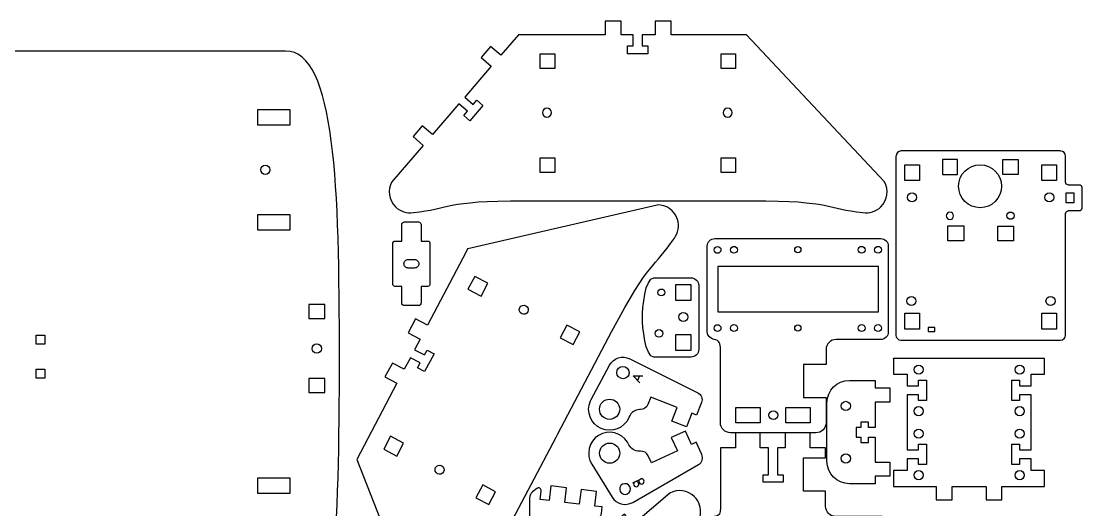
# Model space of a CAD drawing. Extents: x -242 to 725, y -105 to 391.
# Drawn here: x 294.1 to 715.1, y 196.6 to 390.5 of the extents above; entities that cross this region are included whole.
import ezdxf

# ---------------------------------------------------------------- set-up
doc = ezdxf.new("R2010")
doc.units = 0
doc.header["$MEASUREMENT"] = 0
doc.layers.add('LAYER_1', color=160, linetype='Continuous')
doc.layers.add('LAYER_X5F_1_X5F_0', color=160, linetype='Continuous')

# ---------------------------------------------------------------- blocks, each defined once
blk = doc.blocks.new('AI9-BLK24')
at = {"layer": 'LAYER_1', "color": 1}
blk.add_lwpolyline([(2.874932, -2.941423), (-2.874932, -2.941423), (-2.874932, 2.941423), (2.874932, 2.941423)], close=True, dxfattribs=at)
blk = doc.blocks.new('AI9-BLK23')
at = {"layer": 'LAYER_1', "color": 1}
blk.add_open_spline([(0, 1.8), (0.99, 1.8), (1.8, 0.99), (1.8, 0), (1.8, -0.99), (0.99, -1.8), (0, -1.8), (-0.99, -1.8), (-1.8, -0.99), (-1.8, 0), (-1.8, 0.99), (-0.99, 1.8), (0, 1.8), (0, 1.8), (0, 1.8), (0, 1.8)], degree=3, knots=[0, 0, 0, 0, 1, 1, 1, 2, 2, 2, 3, 3, 3, 4, 4, 4, 5, 5, 5, 5], dxfattribs=at)
blk = doc.blocks.new('AI9-BLK22')
at = {"layer": 'LAYER_1', "color": 1}
blk.add_lwpolyline([(2.874932, -2.882167), (-2.874932, -2.882167), (-2.874932, 2.882167), (2.874932, 2.882167)], close=True, dxfattribs=at)
blk = doc.blocks.new('AI9-BLK21')
at = {"layer": 'LAYER_1', "color": 1}
blk.add_lwpolyline([(2.87476, -2.941423), (-2.87476, -2.941423), (-2.87476, 2.941423), (2.87476, 2.941423)], close=True, dxfattribs=at)
blk = doc.blocks.new('AI9-BLK20')
at = {"layer": 'LAYER_1', "color": 1}
blk.add_open_spline([(0, 1.8), (0.99, 1.8), (1.8, 0.99), (1.8, 0), (1.8, -0.99), (0.99, -1.8), (0, -1.8), (-0.99, -1.8), (-1.8, -0.99), (-1.8, 0), (-1.8, 0.99), (-0.99, 1.8), (0, 1.8), (0, 1.8), (0, 1.8), (0, 1.8)], degree=3, knots=[0, 0, 0, 0, 1, 1, 1, 2, 2, 2, 3, 3, 3, 4, 4, 4, 5, 5, 5, 5], dxfattribs=at)
blk = doc.blocks.new('AI9-BLK19')
at = {"layer": 'LAYER_1', "color": 1}
blk.add_lwpolyline([(2.87476, -2.882167), (-2.87476, -2.882167), (-2.87476, 2.882167), (2.87476, 2.882167)], close=True, dxfattribs=at)
blk = doc.blocks.new('AI9-BLK18')
at = {"layer": 'LAYER_1', "color": 1}
blk.add_lwpolyline([(1.262972, -3.914662), (3.942223, 1.173055), (-1.262627, 3.914662), (-3.942223, -1.173055)], close=True, dxfattribs=at)
blk = doc.blocks.new('AI9-BLK17')
at = {"layer": 'LAYER_1', "color": 1}
blk.add_open_spline([(-1.59, 0.84), (-2.06, -0.04), (-1.72, -1.13), (-0.84, -1.59), (0.04, -2.06), (1.13, -1.72), (1.59, -0.84), (2.06, 0.04), (1.72, 1.13), (0.84, 1.59), (-0.04, 2.06), (-1.13, 1.72), (-1.59, 0.84), (-1.59, 0.84), (-1.59, 0.84), (-1.59, 0.84)], degree=3, knots=[0, 0, 0, 0, 1, 1, 1, 2, 2, 2, 3, 3, 3, 4, 4, 4, 5, 5, 5, 5], dxfattribs=at)
blk = doc.blocks.new('AI9-BLK16')
at = {"layer": 'LAYER_1', "color": 1}
blk.add_lwpolyline([(1.210607, -3.886757), (3.889857, 1.200271), (-1.210262, 3.886757), (-3.889857, -1.20096)], close=True, dxfattribs=at)
blk = doc.blocks.new('AI9-BLK15')
at = {"layer": 'LAYER_1', "color": 1}
blk.add_lwpolyline([(1.264006, -3.914317), (3.941878, 1.172711), (-1.262627, 3.914317), (-3.941878, -1.174089)], close=True, dxfattribs=at)
blk = doc.blocks.new('AI9-BLK14')
at = {"layer": 'LAYER_1', "color": 1}
blk.add_open_spline([(-1.59, 0.84), (-2.06, -0.04), (-1.72, -1.13), (-0.84, -1.59), (0.04, -2.06), (1.13, -1.72), (1.59, -0.84), (2.06, 0.04), (1.72, 1.13), (0.84, 1.59), (-0.04, 2.06), (-1.13, 1.72), (-1.59, 0.84), (-1.59, 0.84), (-1.59, 0.84), (-1.59, 0.84)], degree=3, knots=[0, 0, 0, 0, 1, 1, 1, 2, 2, 2, 3, 3, 3, 4, 4, 4, 5, 5, 5, 5], dxfattribs=at)
blk = doc.blocks.new('AI9-BLK13')
at = {"layer": 'LAYER_1', "color": 1}
blk.add_lwpolyline([(1.210779, -3.887101), (3.888996, 1.200616), (-1.211123, 3.887101), (-3.888996, -1.200616)], close=True, dxfattribs=at)
blk = doc.blocks.new('AI9-BLK12')
at = {"layer": 'LAYER_1', "color": 1}
blk.add_line((-1.908411, -0.015158), (1.908411, 0.015158), dxfattribs=at)
blk = doc.blocks.new('AI9-BLK11')
at = {"layer": 'LAYER_1', "color": 1}
blk.add_line((-1.34686, 1.413523), (1.34686, -1.413523), dxfattribs=at)
blk = doc.blocks.new('AI9-BLK10')
at = {"layer": 'LAYER_1', "color": 1}
blk.add_line((0.426675, 0.925697), (-0.426675, -0.925697), dxfattribs=at)
blk = doc.blocks.new('AI9-BLK9')
at = {"layer": 'LAYER_1', "color": 1}
blk.add_line((-1.961637, -0.975651), (1.961637, 0.975651), dxfattribs=at)
blk = doc.blocks.new('AI9-BLK8')
at = {"layer": 'LAYER_1', "color": 1}
blk.add_open_spline([(0.47, -0.93), (-0.04, -1.19), (-0.67, -0.98), (-0.93, -0.47), (-1.19, 0.04), (-0.98, 0.67), (-0.47, 0.93), (0.04, 1.19), (0.67, 0.98), (0.93, 0.47), (1.19, -0.04), (0.98, -0.67), (0.47, -0.93), (0.47, -0.93), (0.47, -0.93), (0.47, -0.93)], degree=3, knots=[0, 0, 0, 0, 1, 1, 1, 2, 2, 2, 3, 3, 3, 4, 4, 4, 5, 5, 5, 5], dxfattribs=at)
blk = doc.blocks.new('AI9-BLK7')
at = {"layer": 'LAYER_1', "color": 1}
blk.add_open_spline([(0.47, -0.93), (-0.04, -1.19), (-0.67, -0.98), (-0.93, -0.47), (-1.19, 0.04), (-0.98, 0.67), (-0.47, 0.93), (0.04, 1.19), (0.67, 0.98), (0.93, 0.47), (1.19, -0.04), (0.98, -0.67), (0.47, -0.93), (0.47, -0.93), (0.47, -0.93), (0.47, -0.93)], degree=3, knots=[0, 0, 0, 0, 1, 1, 1, 2, 2, 2, 3, 3, 3, 4, 4, 4, 5, 5, 5, 5], dxfattribs=at)

msp = doc.modelspace()

# ---------------------------------------------------------------- linework, layer by layer
at = {"layer": 'LAYER_1', "color": 7}
msp.add_line((471.47, 300.34), (546.62, 317.63), dxfattribs=at)
at = {"layer": 'LAYER_1', "color": 1}
for points in [[(644.84, 333.56), (650.69, 333.56), (650.69, 327.31), (644.84, 327.31)], [(665.69, 335.68), (659.79, 335.68), (659.79, 329.68), (665.79, 329.68), (665.79, 335.68)], [(699.29, 333.56), (705.14, 333.56), (705.14, 327.31), (699.29, 327.31)], [(708.92, 322.39), (711.92, 322.39), (711.92, 318.39), (708.92, 318.39)], [(668.24, 309.22), (668.24, 303.37), (661.94, 303.37), (661.94, 309.22)], [(688.04, 309.21), (688.04, 303.36), (681.79, 303.36), (681.79, 309.21)], [(634.43, 275.18), (634.43, 293.15), (570.68, 293.15), (570.68, 275.18)], [(554.05, 279.67), (554.05, 285.96), (559.9, 285.96), (559.9, 279.67)], [(644.89, 274.55), (650.74, 274.55), (650.74, 268.29), (644.89, 268.29)], [(699.28, 274.55), (705.13, 274.55), (705.13, 268.29), (699.28, 268.29)], [(554.04, 259.86), (554.04, 266.12), (559.89, 266.12), (559.89, 259.86)], [(587.49, 237.12), (587.49, 231.07), (577.76, 231.07), (577.76, 237.12)], [(607.35, 237.16), (607.35, 231.11), (597.62, 231.11), (597.62, 237.16)]]:
    msp.add_lwpolyline(points, close=True, dxfattribs=at)
msp.add_lwpolyline([(656.82, 267.32), (656.82, 268.95), (654.09, 268.95), (654.09, 267.32), (656.82, 267.32)], dxfattribs=at)
at = {"layer": 'LAYER_1', "color": 7}
msp.add_lwpolyline([(657.33, 200.5), (663.63, 200.5), (663.63, 205.86), (677.18, 205.86), (677.18, 200.5), (683.44, 200.5), (683.44, 205.86), (683.64, 205.86), (700.34, 205.86), (700.34, 212.15), (694.98, 212.15), (694.98, 216.78), (690.45, 216.78), (690.45, 214.56), (687.32, 214.56), (687.32, 222.56), (690.45, 222.56), (690.45, 220.34), (694.98, 220.34), (694.98, 242.18), (690.45, 242.18), (690.45, 239.96), (687.32, 239.96), (687.32, 247.96), (690.45, 247.96), (690.45, 245.74), (694.98, 245.74), (694.98, 250.4), (700.34, 250.4), (700.34, 256.66), (640.43, 256.66), (640.43, 256.7), (640.43, 250.4), (645.79, 250.4), (645.79, 245.74), (650.32, 245.74), (650.32, 247.96), (653.45, 247.96), (653.45, 239.96), (650.32, 239.96), (650.32, 242.18), (645.79, 242.18), (645.79, 220.34), (650.32, 220.34), (650.32, 222.56), (653.45, 222.56), (653.45, 214.56), (650.32, 214.56), (650.32, 216.78), (645.79, 216.78), (645.79, 212.12), (640.43, 212.12), (640.43, 205.86), (657.33, 205.86)], close=True, dxfattribs=at)
at = {"layer": 'LAYER_1', "color": 1}
for centre, radius in [((674.74, 324.99), 8.51), ((647.76, 320.57), 1.8), ((702.21, 320.57), 1.8), ((686.82, 313.32), 1.45), ((570.56, 299.74), 1.35), ((577.07, 299.79), 1.35), ((602.4, 299.79), 1.24), ((627.73, 299.79), 1.35), ((634.24, 299.79), 1.35), ((548.25, 282.84), 1.35), ((647.51, 279.43), 1.8), ((702.71, 279.43), 1.8), ((556.97, 273.1), 1.8), ((570.56, 268.68), 1.35), ((577.07, 268.72), 1.35), ((602.4, 268.72), 1.24), ((627.73, 268.72), 1.35), ((634.24, 268.72), 1.35), ((547.31, 266.59), 1.51), ((650.35, 252.21), 1.8), ((690.48, 252.21), 1.8), ((527.7, 236.47), 4), ((592.68, 234.12), 1.75), ((621.46, 237.77), 1.85), ((650.35, 235.71), 1.8), ((690.48, 235.71), 1.8), ((650.35, 226.81), 1.8), ((690.48, 226.81), 1.8), ((527.72, 219.03), 4), ((621.46, 216.93), 1.85), ((650.35, 210.31), 1.8), ((690.48, 210.31), 1.8)]:
    msp.add_circle(centre, radius, dxfattribs=at)
at = {"layer": 'LAYER_1', "color": 7}
for points, knots in [([(582.08, 385.13), (582.08, 385.13), (636.79, 326.72), (636.79, 326.72), (638.52, 323.57), (638.06, 319.55), (635.4, 316.89), (633.45, 314.94), (630.78, 314.17), (628.25, 314.57), (613.59, 316.06), (616.44, 319.27), (584.08, 319.27), (584.08, 319.27), (541.51, 319.27), (541.51, 319.27), (541.51, 319.27), (540.06, 319.27), (540.06, 319.27), (540.06, 319.27), (493.97, 319.27), (493.97, 319.27), (461.61, 319.27), (464.46, 316.06), (449.8, 314.57), (447.27, 314.17), (444.6, 314.94), (442.65, 316.89), (440, 319.55), (439.53, 323.57), (441.26, 326.72), (441.26, 326.72), (453.75, 341.22), (453.75, 341.22), (453.75, 341.22), (449.67, 344.74), (449.67, 344.74), (449.67, 344.74), (453.34, 349.01), (453.34, 349.01), (453.34, 349.01), (457.4, 345.51), (457.4, 345.51), (457.4, 345.51), (467.89, 357.65), (467.89, 357.65), (467.89, 357.65), (471.25, 354.76), (471.25, 354.76), (471.25, 354.76), (469.8, 353.08), (469.8, 353.08), (469.8, 353.08), (472.17, 351.03), (472.17, 351.03), (472.17, 351.03), (477.39, 357.1), (477.39, 357.1), (477.39, 357.1), (475.02, 359.14), (475.02, 359.14), (475.02, 359.14), (473.57, 357.46), (473.57, 357.46), (473.57, 357.46), (470.21, 360.34), (470.21, 360.34), (470.21, 360.34), (480.75, 372.62), (480.75, 372.62), (480.75, 372.62), (476.69, 376.12), (476.69, 376.12), (476.69, 376.12), (480.45, 380.49), (480.45, 380.49), (480.45, 380.49), (484.53, 376.98), (484.53, 376.98), (484.53, 376.98), (491.57, 385.15), (491.57, 385.15), (491.57, 385.15), (495.97, 385.15), (495.97, 385.15), (495.97, 385.15), (525.97, 385.15), (525.97, 385.15), (525.97, 385.15), (525.97, 390.51), (525.97, 390.51), (525.97, 390.51), (532.27, 390.51), (532.27, 390.51), (532.27, 390.51), (532.27, 385.15), (532.27, 385.15), (532.27, 385.15), (537.05, 385.15), (537.05, 385.15), (537.05, 385.15), (537.06, 380.72), (537.06, 380.72), (537.06, 380.72), (534.84, 380.72), (534.84, 380.72), (534.84, 380.72), (534.84, 377.59), (534.84, 377.59), (534.84, 377.59), (542.83, 377.59), (542.83, 377.59), (542.83, 377.59), (542.83, 380.72), (542.83, 380.72), (542.83, 380.72), (540.61, 380.72), (540.61, 380.72), (540.61, 380.72), (540.61, 385.15), (540.61, 385.15), (540.61, 385.15), (545.82, 385.15), (545.82, 385.15), (545.82, 385.15), (545.82, 390.51), (545.82, 390.51), (545.82, 390.51), (552.07, 390.51), (552.07, 390.51), (552.07, 390.51), (552.07, 385.15), (552.07, 385.15), (552.07, 385.15), (552.07, 385.13), (552.07, 385.13), (552.07, 385.13), (582.08, 385.13), (582.08, 385.13)], [0, 0, 0, 0, 1, 1, 1, 2, 2, 2, 3, 3, 3, 4, 4, 4, 5, 5, 5, 6, 6, 6, 7, 7, 7, 8, 8, 8, 9, 9, 9, 10, 10, 10, 11, 11, 11, 12, 12, 12, 13, 13, 13, 14, 14, 14, 15, 15, 15, 16, 16, 16, 17, 17, 17, 18, 18, 18, 19, 19, 19, 20, 20, 20, 21, 21, 21, 22, 22, 22, 23, 23, 23, 24, 24, 24, 25, 25, 25, 26, 26, 26, 27, 27, 27, 28, 28, 28, 29, 29, 29, 30, 30, 30, 31, 31, 31, 32, 32, 32, 33, 33, 33, 34, 34, 34, 35, 35, 35, 36, 36, 36, 37, 37, 37, 38, 38, 38, 39, 39, 39, 40, 40, 40, 41, 41, 41, 42, 42, 42, 43, 43, 43, 44, 44, 44, 45, 45, 45, 46, 46, 46, 46]), ([(709.65, 325.59), (709.1, 325.59), (708.65, 326.03), (708.65, 326.59), (708.65, 326.59), (708.65, 336.99), (708.65, 336.99), (708.65, 338.1), (707.76, 338.99), (706.65, 338.99), (706.65, 338.99), (706.65, 339.01), (706.65, 339.01), (706.65, 339.01), (643.41, 339.01), (643.41, 339.01), (642.3, 339.01), (641.41, 338.11), (641.41, 337.01), (641.41, 337.01), (641.34, 337.01), (641.34, 337.01), (641.34, 337.01), (641.34, 265.93), (641.34, 265.93), (641.34, 264.83), (642.23, 263.93), (643.34, 263.93), (643.34, 263.93), (706.65, 263.93), (706.65, 263.93), (707.76, 263.93), (708.65, 264.83), (708.65, 265.93), (708.65, 265.93), (708.65, 314.2), (708.65, 314.2), (708.65, 314.75), (709.1, 315.2), (709.65, 315.2)], [0, 0, 0, 0, 1, 1, 1, 2, 2, 2, 3, 3, 3, 4, 4, 4, 5, 5, 5, 6, 6, 6, 7, 7, 7, 8, 8, 8, 9, 9, 9, 10, 10, 10, 11, 11, 11, 12, 12, 12, 13, 13, 13, 13]), ([(709.65, 325.59), (709.65, 325.59), (714.12, 325.59), (714.12, 325.59), (714.67, 325.59), (715.12, 325.14), (715.12, 324.59), (715.12, 324.59), (715.12, 316.2), (715.12, 316.2), (715.12, 315.65), (714.67, 315.2), (714.12, 315.2), (714.12, 315.2), (709.65, 315.2), (709.65, 315.2)], [0, 0, 0, 0, 1, 1, 1, 2, 2, 2, 3, 3, 3, 4, 4, 4, 5, 5, 5, 5]), ([(471.47, 300.34), (471.47, 300.34), (469.42, 296.44), (469.42, 296.44), (469.42, 296.44), (455.44, 269.89), (455.44, 269.89), (455.44, 269.89), (450.7, 272.39), (450.7, 272.39), (450.7, 272.39), (447.77, 266.82), (447.77, 266.82), (447.77, 266.82), (452.51, 264.33), (452.51, 264.33), (452.51, 264.33), (450.28, 260.09), (450.28, 260.09), (450.28, 260.09), (454.2, 258.02), (454.2, 258.02), (454.2, 258.02), (455.24, 259.99), (455.24, 259.99), (455.24, 259.99), (458.01, 258.53), (458.01, 258.53), (458.01, 258.53), (454.28, 251.45), (454.28, 251.45), (454.28, 251.45), (451.51, 252.91), (451.51, 252.91), (451.51, 252.91), (452.54, 254.88), (452.54, 254.88), (452.54, 254.88), (448.62, 256.95), (448.62, 256.95), (448.62, 256.95), (446.2, 252.34), (446.2, 252.34), (446.2, 252.34), (441.46, 254.83), (441.46, 254.83), (441.46, 254.83), (438.54, 249.3), (438.54, 249.3), (438.54, 249.3), (443.28, 246.8), (443.28, 246.8), (443.28, 246.8), (443.3, 246.79), (443.3, 246.79), (443.3, 246.79), (427.36, 216.52), (427.36, 216.52), (427.36, 216.52), (455.52, 144.62), (455.52, 144.62), (457.5, 141.62), (461.27, 140.16), (464.87, 141.27), (467.49, 142.09), (469.42, 144.09), (470.24, 146.51), (475.75, 160.19), (471.58, 159.16), (486.66, 187.79), (486.66, 187.79), (506.49, 225.45), (506.49, 225.45), (506.49, 225.45), (507.17, 226.73), (507.17, 226.73), (507.17, 226.73), (528.64, 267.52), (528.64, 267.52), (543.72, 296.15), (545.23, 292.13), (553.39, 304.41), (554.92, 306.46), (555.48, 309.19), (554.67, 311.81), (553.55, 315.4), (550.21, 317.69), (546.62, 317.63)], [0, 0, 0, 0, 1, 1, 1, 2, 2, 2, 3, 3, 3, 4, 4, 4, 5, 5, 5, 6, 6, 6, 7, 7, 7, 8, 8, 8, 9, 9, 9, 10, 10, 10, 11, 11, 11, 12, 12, 12, 13, 13, 13, 14, 14, 14, 15, 15, 15, 16, 16, 16, 17, 17, 17, 18, 18, 18, 19, 19, 19, 20, 20, 20, 21, 21, 21, 22, 22, 22, 23, 23, 23, 24, 24, 24, 25, 25, 25, 26, 26, 26, 27, 27, 27, 28, 28, 28, 29, 29, 29, 29]), ([(445.16, 278.72), (445.16, 278.11), (445.65, 277.62), (446.25, 277.62), (446.25, 277.62), (451.78, 277.62), (451.78, 277.62), (452.39, 277.62), (452.88, 278.11), (452.88, 278.72), (452.88, 278.72), (452.88, 285.24), (452.88, 285.24), (452.88, 285.24), (455.52, 285.24), (455.52, 285.24), (456.12, 285.24), (456.36, 285.73), (456.36, 286.34), (456.36, 286.34), (456.36, 302.14), (456.36, 302.14), (456.36, 302.75), (456.12, 303.24), (455.52, 303.24), (455.52, 303.24), (452.88, 303.24), (452.88, 303.24), (452.88, 303.24), (452.88, 309.76), (452.88, 309.76), (452.88, 310.37), (452.39, 310.86), (451.78, 310.86), (451.78, 310.86), (446.25, 310.86), (446.25, 310.86), (445.65, 310.86), (445.16, 310.37), (445.16, 309.76), (445.16, 309.76), (445.16, 303.24), (445.16, 303.24), (445.16, 303.24), (442.52, 303.24), (442.52, 303.24), (441.91, 303.24), (441.67, 302.75), (441.67, 302.14), (441.67, 302.14), (441.67, 286.34), (441.67, 286.34), (441.67, 285.73), (441.91, 285.24), (442.51, 285.24), (442.51, 285.24), (445.16, 285.24), (445.16, 285.24), (445.16, 285.24), (445.16, 278.72), (445.16, 278.72)], [0, 0, 0, 0, 1, 1, 1, 2, 2, 2, 3, 3, 3, 4, 4, 4, 5, 5, 5, 6, 6, 6, 7, 7, 7, 8, 8, 8, 9, 9, 9, 10, 10, 10, 11, 11, 11, 12, 12, 12, 13, 13, 13, 14, 14, 14, 15, 15, 15, 16, 16, 16, 17, 17, 17, 18, 18, 18, 19, 19, 19, 20, 20, 20, 20]), ([(571.68, 231.13), (571.68, 228.92), (573.47, 227.13), (575.68, 227.13), (575.68, 227.13), (609.62, 227.12), (609.62, 227.12), (610.68, 227.12), (611.7, 227.54), (612.44, 228.29), (613.2, 229.04), (613.62, 230.06), (613.62, 231.12), (613.62, 231.12), (613.62, 240.99), (613.62, 240.99), (613.62, 240.99), (613.62, 241.1), (613.62, 241.1), (613.62, 241.1), (604.63, 241.1), (604.63, 241.1), (604.63, 241.1), (604.63, 254.3), (604.63, 254.3), (604.63, 254.3), (613.62, 254.3), (613.62, 254.3), (613.62, 254.3), (613.62, 260.16), (613.62, 260.16), (613.62, 261.22), (614.04, 262.24), (614.79, 262.99), (615.54, 263.74), (616.56, 264.16), (617.62, 264.16), (617.62, 264.16), (617.62, 264.16), (617.62, 264.16), (617.62, 264.16), (635.31, 264.16), (635.31, 264.16), (635.31, 264.16), (635.32, 264.16), (635.32, 264.16), (636.98, 264.16), (638.32, 265.51), (638.32, 267.16), (638.32, 267.16), (638.32, 301.21), (638.32, 301.21), (638.32, 302.86), (636.98, 304.21), (635.32, 304.21), (635.32, 304.21), (569.48, 304.21), (569.48, 304.21), (567.82, 304.21), (566.48, 302.87), (566.48, 301.21), (566.48, 301.21), (566.48, 267.17), (566.48, 267.17), (566.48, 265.63), (567.75, 264.36), (569.24, 264.19), (571.25, 263.95), (571.66, 262.46), (571.68, 260.39), (571.68, 260.39), (571.68, 260.39), (571.68, 260.39), (571.68, 260.39), (571.68, 260.39), (571.68, 260.39), (571.68, 260.39), (571.68, 231.13), (571.68, 231.13)], [0, 0, 0, 0, 1, 1, 1, 2, 2, 2, 3, 3, 3, 4, 4, 4, 5, 5, 5, 6, 6, 6, 7, 7, 7, 8, 8, 8, 9, 9, 9, 10, 10, 10, 11, 11, 11, 12, 12, 12, 13, 13, 13, 14, 14, 14, 15, 15, 15, 16, 16, 16, 17, 17, 17, 18, 18, 18, 19, 19, 19, 20, 20, 20, 21, 21, 21, 22, 22, 22, 23, 23, 23, 24, 24, 24, 25, 25, 25, 26, 26, 26, 26]), ([(545.31, 288.64), (541.7, 288.64), (540.72, 276.52), (540.72, 272.91), (540.72, 269.3), (541.7, 257.18), (545.31, 257.18), (545.31, 257.18), (560.04, 257.18), (560.04, 257.18), (560.84, 257.18), (561.6, 257.5), (562.17, 258.07), (562.73, 258.63), (563.05, 259.4), (563.05, 260.2), (563.05, 260.2), (563.05, 285.62), (563.05, 285.62), (563.05, 287.29), (561.7, 288.64), (560.04, 288.64), (560.04, 288.64), (545.31, 288.64), (545.31, 288.64)], [0, 0, 0, 0, 1, 1, 1, 2, 2, 2, 3, 3, 3, 4, 4, 4, 5, 5, 5, 6, 6, 6, 7, 7, 7, 8, 8, 8, 8]), ([(560.34, 234.87), (560.34, 234.87), (562.2, 234.14), (562.2, 234.14), (562.2, 234.14), (564.16, 239.12), (564.16, 239.12), (564.75, 240.61), (564.1, 242.31), (562.66, 243.02), (562.66, 243.02), (535.72, 256.5), (535.72, 256.5), (532.77, 257.97), (529.18, 256.83), (527.62, 253.92), (527.62, 253.92), (520.37, 240.4), (520.37, 240.4), (520.25, 240.19), (520.15, 239.97), (520.06, 239.75), (518.25, 235.55), (520.18, 230.67), (524.37, 228.84), (528.57, 227.01), (533.45, 228.91), (535.31, 233.09), (535.38, 233.24), (535.44, 233.39), (535.5, 233.54), (536.19, 235.18), (537.77, 236.27), (539.56, 236.34), (539.68, 236.35), (539.8, 236.35), (539.92, 236.34), (541.24, 236.37), (542.42, 237.19), (542.91, 238.42), (542.91, 238.42), (544.03, 241.28), (544.03, 241.28), (544.03, 241.28), (554.57, 237.13), (554.57, 237.13), (554.57, 237.13), (552.44, 231.7), (552.44, 231.7), (552.44, 231.7), (558.21, 229.43), (558.21, 229.43), (558.21, 229.43), (560.34, 234.87), (560.34, 234.87)], [0, 0, 0, 0, 1, 1, 1, 2, 2, 2, 3, 3, 3, 4, 4, 4, 5, 5, 5, 6, 6, 6, 7, 7, 7, 8, 8, 8, 9, 9, 9, 10, 10, 10, 11, 11, 11, 12, 12, 12, 13, 13, 13, 14, 14, 14, 15, 15, 15, 16, 16, 16, 17, 17, 17, 18, 18, 18, 18]), ([(638.96, 209.92), (638.96, 209.92), (638.96, 215.52), (638.96, 215.52), (638.96, 215.52), (633.13, 215.52), (633.13, 215.52), (633.13, 215.52), (633.12, 215.52), (633.12, 215.52), (633.12, 215.52), (633.12, 225.42), (633.12, 225.42), (633.12, 225.42), (630.44, 225.42), (630.44, 225.42), (630.44, 225.42), (630.44, 223.32), (630.44, 223.32), (630.44, 223.32), (627.44, 223.32), (627.44, 223.32), (627.44, 223.32), (627.44, 225.42), (627.44, 225.42), (627.44, 225.42), (625.55, 225.42), (625.55, 225.42), (625.55, 225.42), (625.55, 229.22), (625.55, 229.22), (625.55, 229.22), (627.44, 229.22), (627.44, 229.22), (627.44, 229.22), (627.44, 231.32), (627.44, 231.32), (627.44, 231.32), (630.44, 231.32), (630.44, 231.32), (630.44, 231.32), (630.44, 229.22), (630.44, 229.22), (630.44, 229.22), (633.12, 229.22), (633.12, 229.22), (633.12, 229.22), (633.12, 239.32), (633.12, 239.32), (633.12, 239.32), (633.13, 239.32), (633.13, 239.32), (633.13, 239.32), (638.96, 239.32), (638.96, 239.32), (638.96, 239.32), (638.96, 244.93), (638.96, 244.93), (638.96, 244.93), (633.13, 244.93), (633.13, 244.93), (633.13, 244.93), (633.13, 247.92), (633.13, 247.92), (633.13, 247.92), (622.86, 247.92), (622.86, 247.92), (617.94, 247.92), (613.96, 243.94), (613.96, 239.03), (613.96, 239.03), (613.96, 215.82), (613.96, 215.82), (613.96, 210.91), (617.94, 206.92), (622.86, 206.92), (622.86, 206.92), (633.13, 206.92), (633.13, 206.92), (633.13, 206.92), (633.13, 209.92), (633.13, 209.92), (633.13, 209.92), (638.96, 209.92), (638.96, 209.92)], [0, 0, 0, 0, 1, 1, 1, 2, 2, 2, 3, 3, 3, 4, 4, 4, 5, 5, 5, 6, 6, 6, 7, 7, 7, 8, 8, 8, 9, 9, 9, 10, 10, 10, 11, 11, 11, 12, 12, 12, 13, 13, 13, 14, 14, 14, 15, 15, 15, 16, 16, 16, 17, 17, 17, 18, 18, 18, 19, 19, 19, 20, 20, 20, 21, 21, 21, 22, 22, 22, 23, 23, 23, 24, 24, 24, 25, 25, 25, 26, 26, 26, 27, 27, 27, 28, 28, 28, 28]), ([(520.63, 214.68), (518.24, 218.58), (519.44, 223.68), (523.33, 226.1), (527.22, 228.51), (532.32, 227.34), (534.76, 223.47), (534.89, 223.26), (535.01, 223.05), (535.12, 222.84), (535.2, 222.69), (535.27, 222.55), (535.33, 222.4), (536.13, 220.8), (537.77, 219.8), (539.55, 219.84), (539.67, 219.84), (539.79, 219.85), (539.91, 219.86), (541.24, 219.91), (542.46, 219.16), (543.02, 217.96), (543.02, 217.96), (544.3, 215.17), (544.3, 215.17), (544.3, 215.17), (554.59, 219.91), (554.59, 219.91), (554.59, 219.91), (552.14, 225.22), (552.14, 225.22), (552.14, 225.22), (557.77, 227.81), (557.77, 227.81), (557.77, 227.81), (560.22, 222.51), (560.22, 222.51), (560.22, 222.51), (562.03, 223.35), (562.03, 223.35), (562.03, 223.35), (564.28, 218.49), (564.28, 218.49), (564.95, 217.03), (564.4, 215.3), (563.01, 214.5), (563.01, 214.5), (536.88, 199.49), (536.88, 199.49), (534.02, 197.85), (530.37, 198.78), (528.65, 201.6), (528.65, 201.6), (520.63, 214.68), (520.63, 214.68)], [0, 0, 0, 0, 1, 1, 1, 2, 2, 2, 3, 3, 3, 4, 4, 4, 5, 5, 5, 6, 6, 6, 7, 7, 7, 8, 8, 8, 9, 9, 9, 10, 10, 10, 11, 11, 11, 12, 12, 12, 13, 13, 13, 14, 14, 14, 15, 15, 15, 16, 16, 16, 17, 17, 17, 18, 18, 18, 18]), ([(493.14, 152.85), (493.14, 152.85), (501.31, 159.89), (501.31, 159.89), (501.31, 159.89), (497.8, 163.97), (497.8, 163.97), (497.8, 163.97), (502.17, 167.73), (502.17, 167.73), (502.17, 167.73), (505.67, 163.67), (505.67, 163.67), (505.67, 163.67), (517.94, 174.21), (517.94, 174.21), (517.94, 174.21), (520.83, 170.86), (520.83, 170.86), (520.83, 170.86), (519.15, 169.41), (519.15, 169.41), (519.15, 169.41), (521.19, 167.03), (521.19, 167.03), (521.19, 167.03), (527.25, 172.25), (527.25, 172.25), (527.25, 172.25), (525.21, 174.63), (525.21, 174.63), (525.21, 174.63), (523.53, 173.18), (523.53, 173.18), (523.53, 173.18), (520.64, 176.53), (520.64, 176.53), (520.64, 176.53), (532.78, 187.02), (532.78, 187.02), (532.78, 187.02), (529.28, 191.08), (529.28, 191.08), (529.28, 191.08), (533.55, 194.76), (533.55, 194.76), (533.55, 194.76), (537.06, 190.67), (537.06, 190.67), (537.06, 190.67), (551.57, 203.17), (551.57, 203.17), (554.72, 204.89), (558.74, 204.43), (561.4, 201.77), (563.34, 199.83), (564.11, 197.15), (563.71, 194.63), (562.22, 179.96), (550.01, 182.81), (550.01, 150.45), (550.01, 150.45), (550.01, 144.24), (550.01, 144.24), (550.01, 144.24), (548.05, 144.24), (548.05, 144.24), (548.05, 144.24), (548.05, 138.86), (548.05, 138.86), (548.05, 138.86), (542.29, 138.86), (542.29, 138.86), (542.29, 138.86), (542.29, 144.22), (542.29, 144.22), (542.29, 144.22), (526.1, 144.25), (526.1, 144.25), (526.1, 144.25), (526.1, 148.67), (526.1, 148.67), (526.1, 148.67), (528.33, 148.67), (528.33, 148.67), (528.33, 148.67), (528.33, 151.81), (528.33, 151.81), (528.33, 151.81), (520.33, 151.81), (520.33, 151.81), (520.33, 151.81), (520.33, 148.67), (520.33, 148.67), (520.33, 148.67), (522.55, 148.67), (522.55, 148.67), (522.55, 148.67), (522.55, 144.24), (522.55, 144.24), (522.55, 144.24), (506.51, 144.22), (506.51, 144.22), (506.51, 144.22), (506.51, 138.86), (506.51, 138.86), (506.51, 138.86), (500.88, 138.86), (500.88, 138.86), (500.88, 138.86), (500.88, 144.24), (500.88, 144.24), (500.88, 144.24), (493.14, 144.24), (493.14, 144.24), (493.14, 144.24), (493.14, 152.85), (493.14, 152.85)], [0, 0, 0, 0, 1, 1, 1, 2, 2, 2, 3, 3, 3, 4, 4, 4, 5, 5, 5, 6, 6, 6, 7, 7, 7, 8, 8, 8, 9, 9, 9, 10, 10, 10, 11, 11, 11, 12, 12, 12, 13, 13, 13, 14, 14, 14, 15, 15, 15, 16, 16, 16, 17, 17, 17, 18, 18, 18, 19, 19, 19, 20, 20, 20, 21, 21, 21, 22, 22, 22, 23, 23, 23, 24, 24, 24, 25, 25, 25, 26, 26, 26, 27, 27, 27, 28, 28, 28, 29, 29, 29, 30, 30, 30, 31, 31, 31, 32, 32, 32, 33, 33, 33, 34, 34, 34, 35, 35, 35, 36, 36, 36, 37, 37, 37, 38, 38, 38, 39, 39, 39, 39]), ([(497.11, 203.7), (497.11, 203.7), (498.79, 205.01), (498.79, 205.01), (499.14, 205.28), (499.62, 205.32), (500, 205.1), (500.39, 204.88), (500.61, 204.45), (500.55, 204.01), (500.55, 204.01), (500.15, 200.71), (500.15, 200.71), (500.15, 200.71), (503.72, 200.27), (503.72, 200.27), (503.72, 200.27), (504.43, 206.07), (504.43, 206.07), (504.43, 206.07), (510.59, 205.31), (510.59, 205.31), (510.59, 205.31), (509.87, 199.51), (509.87, 199.51), (509.87, 199.51), (515.63, 198.8), (515.63, 198.8), (515.63, 198.8), (516.35, 204.6), (516.35, 204.6), (516.35, 204.6), (522.5, 203.85), (522.5, 203.85), (522.5, 203.85), (521.79, 198.05), (521.79, 198.05), (521.79, 198.05), (524.76, 197.68), (524.76, 197.68), (524.76, 197.68), (524.45, 195.11), (524.45, 195.11), (524.35, 194.3), (523.93, 193.56), (523.28, 193.05), (523.28, 193.05), (516.28, 187.58), (516.28, 187.58), (515.62, 187.07), (515.22, 186.29), (515.17, 185.46), (514.88, 180.26), (510.5, 176.24), (505.29, 176.38), (500.09, 176.52), (495.94, 180.78), (495.94, 185.99), (495.94, 185.99), (495.92, 201.26), (495.92, 201.26), (495.92, 202.21), (496.36, 203.11), (497.11, 203.7)], [0, 0, 0, 0, 1, 1, 1, 2, 2, 2, 3, 3, 3, 4, 4, 4, 5, 5, 5, 6, 6, 6, 7, 7, 7, 8, 8, 8, 9, 9, 9, 10, 10, 10, 11, 11, 11, 12, 12, 12, 13, 13, 13, 14, 14, 14, 15, 15, 15, 16, 16, 16, 17, 17, 17, 18, 18, 18, 19, 19, 19, 20, 20, 20, 21, 21, 21, 21])]:
    msp.add_open_spline(points, degree=3, knots=knots, dxfattribs=at)
at = {"layer": 'LAYER_1', "color": 1}
for points, knots in [([(683.82, 335.68), (683.82, 335.68), (683.82, 329.68), (683.82, 329.68), (683.82, 329.68), (689.82, 329.68), (689.82, 329.68), (689.82, 329.68), (689.82, 335.68), (689.82, 335.68), (689.82, 335.68), (683.82, 335.68), (683.82, 335.68)], [0, 0, 0, 0, 1, 1, 1, 2, 2, 2, 3, 3, 3, 4, 4, 4, 4]), ([(662.79, 311.8), (661.99, 311.8), (661.34, 312.45), (661.34, 313.25), (661.34, 314.06), (661.99, 314.7), (662.79, 314.7), (663.59, 314.7), (664.24, 314.06), (664.24, 313.25), (664.24, 312.45), (663.59, 311.8), (662.79, 311.8), (662.79, 311.8), (662.79, 311.8), (662.79, 311.8)], [0, 0, 0, 0, 1, 1, 1, 2, 2, 2, 3, 3, 3, 4, 4, 4, 5, 5, 5, 5]), ([(450.27, 292.54), (450.72, 292.54), (451.15, 292.72), (451.47, 293.03), (451.79, 293.35), (451.97, 293.79), (451.97, 294.24), (451.97, 294.69), (451.79, 295.12), (451.47, 295.44), (451.15, 295.76), (450.72, 295.94), (450.27, 295.94), (450.27, 295.94), (447.77, 295.94), (447.77, 295.94), (447.32, 295.94), (446.88, 295.76), (446.56, 295.44), (446.24, 295.12), (446.07, 294.69), (446.07, 294.24), (446.07, 293.79), (446.24, 293.35), (446.56, 293.03), (446.88, 292.72), (447.32, 292.54), (447.77, 292.54), (447.77, 292.54), (450.27, 292.54), (450.27, 292.54)], [0, 0, 0, 0, 1, 1, 1, 2, 2, 2, 3, 3, 3, 4, 4, 4, 5, 5, 5, 6, 6, 6, 7, 7, 7, 8, 8, 8, 9, 9, 9, 10, 10, 10, 10]), ([(532.09, 248.76), (533.35, 248.26), (534.78, 248.88), (535.27, 250.14), (535.77, 251.4), (535.15, 252.83), (533.89, 253.32), (532.63, 253.82), (531.21, 253.2), (530.71, 251.94), (530.22, 250.68), (530.83, 249.25), (532.09, 248.76), (532.09, 248.76), (532.09, 248.76), (532.09, 248.76)], [0, 0, 0, 0, 1, 1, 1, 2, 2, 2, 3, 3, 3, 4, 4, 4, 5, 5, 5, 5]), ([(534.81, 202.86), (533.75, 202.33), (532.46, 202.75), (531.93, 203.81), (531.39, 204.87), (531.82, 206.17), (532.88, 206.7), (533.94, 207.24), (535.23, 206.81), (535.77, 205.75), (536.3, 204.69), (535.88, 203.4), (534.81, 202.86), (534.81, 202.86), (534.81, 202.86), (534.81, 202.86)], [0, 0, 0, 0, 1, 1, 1, 2, 2, 2, 3, 3, 3, 4, 4, 4, 5, 5, 5, 5])]:
    msp.add_open_spline(points, degree=3, knots=knots, dxfattribs=at)
at = {"layer": 'LAYER_1', "color": 250}
msp.add_open_spline([(571.69, 221.13), (571.69, 221.13), (577.69, 221.13), (577.69, 221.13), (577.69, 221.13), (577.69, 227.13), (577.69, 227.13), (577.69, 227.13), (587.43, 227.13), (587.43, 227.13), (587.43, 227.13), (587.43, 221.13), (587.43, 221.13), (587.43, 221.13), (590.83, 221.13), (590.83, 221.13), (590.83, 221.13), (590.83, 210.5), (590.83, 210.5), (590.83, 210.5), (588.6, 210.5), (588.6, 210.5), (588.6, 210.5), (588.6, 207.58), (588.6, 207.58), (588.6, 207.58), (590.83, 207.58), (590.83, 207.58), (590.83, 207.58), (590.83, 207.58), (590.83, 207.58), (590.83, 207.58), (594.38, 207.58), (594.38, 207.58), (594.38, 207.58), (594.38, 207.58), (594.38, 207.58), (594.38, 207.58), (596.61, 207.58), (596.61, 207.58), (596.61, 207.58), (596.61, 210.5), (596.61, 210.5), (596.61, 210.5), (594.38, 210.5), (594.38, 210.5), (594.38, 210.5), (594.38, 221.13), (594.38, 221.13), (594.38, 221.13), (597.44, 221.13), (597.44, 221.13), (597.44, 221.13), (597.44, 227.13), (597.44, 227.13), (597.44, 227.13), (607.29, 227.12), (607.29, 227.12), (607.29, 227.12), (607.29, 221.12), (607.29, 221.12), (607.29, 221.12), (613.44, 221.13), (613.44, 221.13), (613.44, 221.13), (613.44, 217.14), (613.44, 217.14), (613.44, 217.14), (604.63, 217.14), (604.63, 217.14), (604.63, 217.14), (604.63, 203.95), (604.63, 203.95), (604.63, 203.95), (613.44, 203.95), (613.44, 203.95), (613.44, 203.95), (613.44, 197.91), (613.44, 197.91), (613.44, 195.7), (615.23, 193.91), (617.44, 193.91), (617.44, 193.91), (617.44, 193.91), (617.44, 193.91), (617.44, 193.91), (635.32, 193.91), (635.32, 193.91), (636.98, 193.91), (638.32, 192.57), (638.32, 190.91), (638.32, 190.91), (638.32, 156.87), (638.32, 156.87), (638.32, 155.21), (636.98, 153.87), (635.32, 153.87), (635.32, 153.87), (635.32, 153.87), (635.32, 153.87), (635.32, 153.87), (569.48, 153.87), (569.48, 153.87), (567.82, 153.87), (566.48, 155.21), (566.48, 156.87), (566.48, 156.87), (566.48, 190.91), (566.48, 190.91), (566.48, 192.57), (567.58, 193.91), (569.24, 193.91), (571.43, 193.91), (571.67, 195.09), (571.69, 197.28), (571.69, 197.28), (571.69, 221.13), (571.69, 221.13)], degree=3, knots=[0, 0, 0, 0, 1, 1, 1, 2, 2, 2, 3, 3, 3, 4, 4, 4, 5, 5, 5, 6, 6, 6, 7, 7, 7, 8, 8, 8, 9, 9, 9, 10, 10, 10, 11, 11, 11, 12, 12, 12, 13, 13, 13, 14, 14, 14, 15, 15, 15, 16, 16, 16, 17, 17, 17, 18, 18, 18, 19, 19, 19, 20, 20, 20, 21, 21, 21, 22, 22, 22, 23, 23, 23, 24, 24, 24, 25, 25, 25, 26, 26, 26, 27, 27, 27, 28, 28, 28, 29, 29, 29, 30, 30, 30, 31, 31, 31, 32, 32, 32, 33, 33, 33, 34, 34, 34, 35, 35, 35, 36, 36, 36, 37, 37, 37, 38, 38, 38, 39, 39, 39, 39], dxfattribs=at)
at = {"layer": 'LAYER_X5F_1_X5F_0', "color": 1}
for points in [[(388.03, 349.23), (388.03, 355.42), (400.83, 355.42), (400.83, 349.23)], [(388.03, 307.62), (388.03, 313.81), (400.83, 313.81), (400.83, 307.62)], [(408.27, 278.06), (408.27, 272.46), (414.67, 272.46), (414.67, 278.06)], [(303.55, 265.87), (303.55, 262.37), (300.05, 262.37), (300.05, 265.87)], [(303.55, 252.37), (303.55, 248.87), (300.05, 248.87), (300.05, 252.37)], [(408.27, 248.69), (408.27, 243.09), (414.67, 243.09), (414.67, 248.69)], [(388.03, 203.08), (388.03, 209.28), (400.83, 209.28), (400.83, 203.08)]]:
    msp.add_lwpolyline(points, close=True, dxfattribs=at)
for centre, radius in [((391.06, 331.53), 1.83), ((411.45, 260.58), 1.85)]:
    msp.add_circle(centre, radius, dxfattribs=at)
at = {"layer": 'LAYER_X5F_1_X5F_0', "color": 7}
msp.add_open_spline([(56.82, 134.66), (53.5, 134.66), (50.82, 137.34), (50.82, 140.66), (50.82, 140.66), (50.82, 372.67), (50.82, 372.67), (50.82, 375.98), (53.5, 378.67), (56.82, 378.67), (56.82, 378.67), (399.09, 378.67), (399.09, 378.67), (399.09, 378.67), (399.09, 378.67), (399.09, 378.67), (418.99, 378.67), (420.45, 324.22), (420.45, 256.94), (420.45, 189.35), (418.99, 134.66), (399.09, 134.66), (399.09, 134.66), (56.82, 134.66), (56.82, 134.66), (56.82, 134.66), (56.82, 134.66), (56.82, 134.66)], degree=3, knots=[0, 0, 0, 0, 1, 1, 1, 2, 2, 2, 3, 3, 3, 4, 4, 4, 5, 5, 5, 6, 6, 6, 7, 7, 7, 8, 8, 8, 9, 9, 9, 9], dxfattribs=at)

# ---------------------------------------------------------------- block references
at = {"layer": 'LAYER_1', "color": 7}
for name, p in [('AI9-BLK21', (503.05, 374.67)), ('AI9-BLK24', (574.8, 374.67)), ('AI9-BLK20', (502.8, 354.18)), ('AI9-BLK23', (574.55, 354.18)), ('AI9-BLK19', (503.05, 333.34)), ('AI9-BLK22', (574.81, 333.34)), ('AI9-BLK15', (475.4, 285.29)), ('AI9-BLK14', (493.64, 275.97)), ('AI9-BLK13', (511.97, 266.03)), ('AI9-BLK12', (538.93, 249.76)), ('AI9-BLK11', (538.37, 248.34)), ('AI9-BLK10', (539.2, 248.84)), ('AI9-BLK18', (441.97, 221.81)), ('AI9-BLK17', (460.21, 212.48)), ('AI9-BLK16', (478.54, 202.55)), ('AI9-BLK9', (538.83, 208.2)), ('AI9-BLK8', (538.26, 206.77)), ('AI9-BLK7', (540.32, 207.81))]:
    msp.add_blockref(name, p, dxfattribs=at)

doc.saveas('drawing.dxf')
